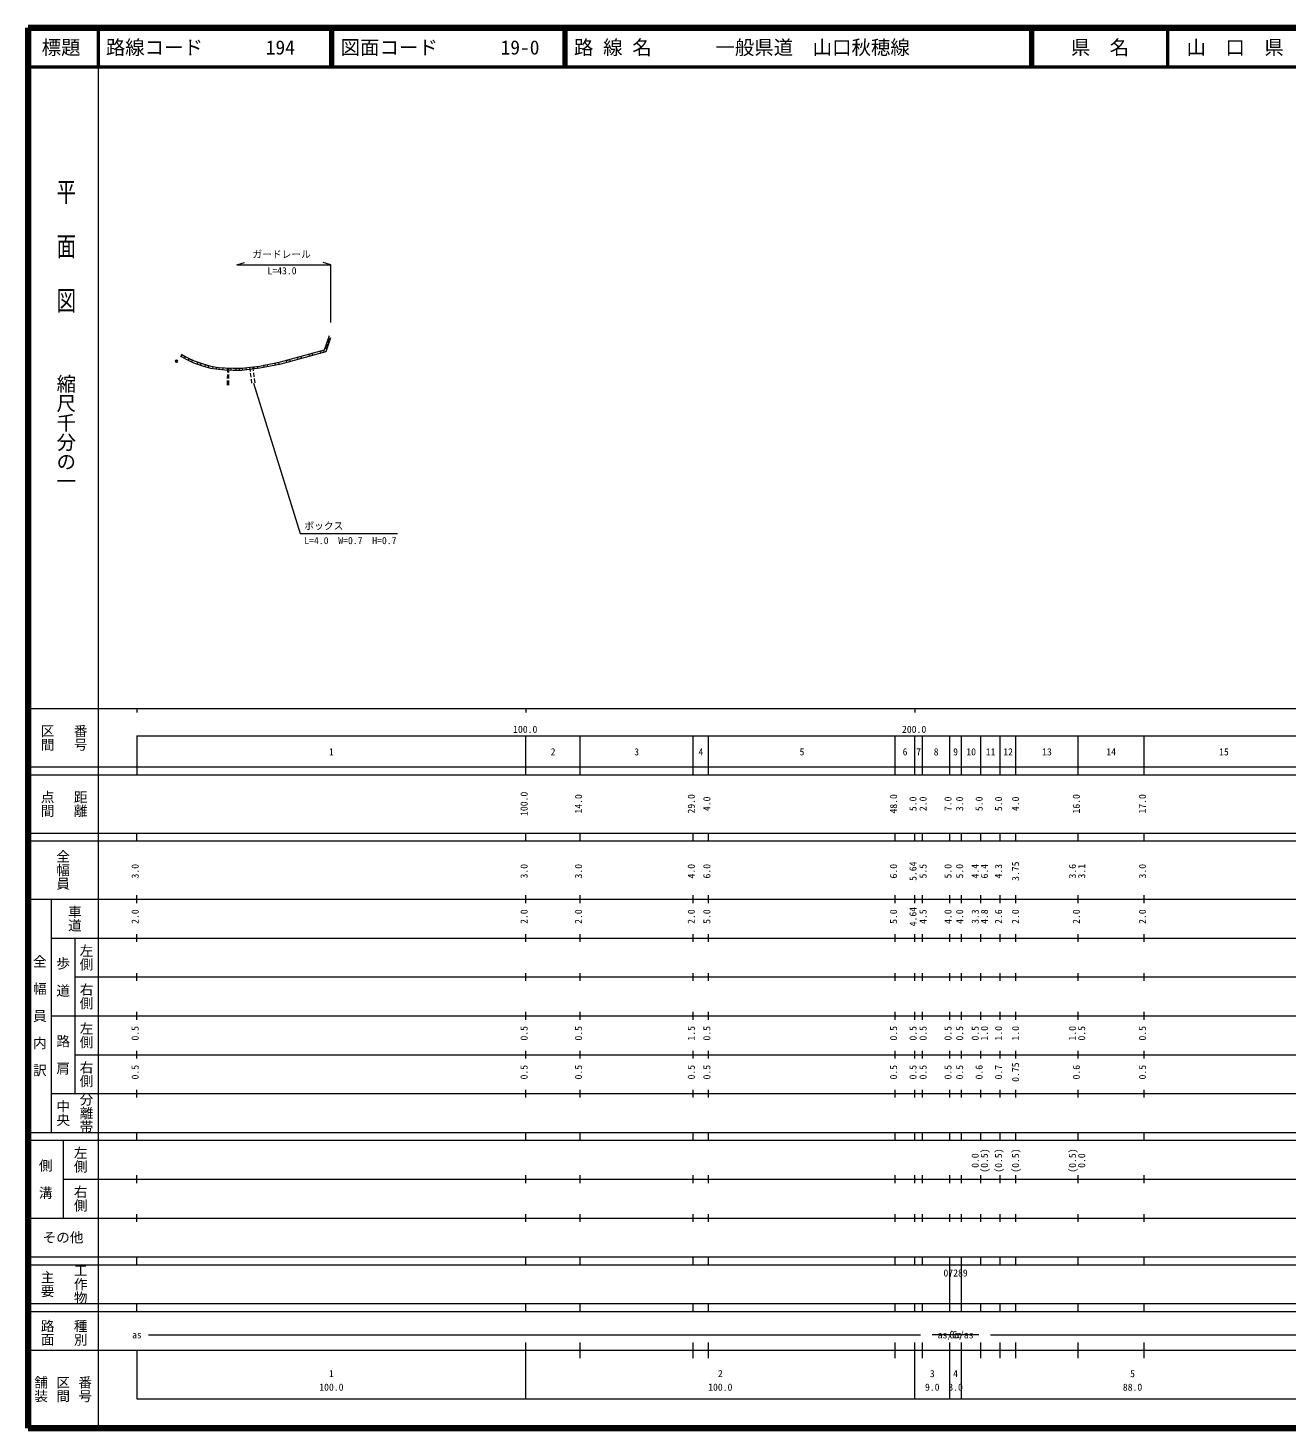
# Model space of a CAD drawing. Units: millimetres on the paper, with parts at other scales. Extents: x 40 to 680, y 20 to 380.
# Drawn here: x 40 to 363.7, y 20 to 380 of the extents above; entities that cross this region are included whole.
import ezdxf
from ezdxf.enums import TextEntityAlignment as Align

# ---------------------------------------------------------------- set-up
doc = ezdxf.new("R2010")
doc.units = ezdxf.units.MM
doc.header["$PDMODE"] = 32
doc.header["$PDSIZE"] = 0.5
for name, color, linetype, lineweight in [('M-BGD', 7, 'Continuous', 13), ('M-STR-HTXT', 7, 'Continuous', 13), ('M-TTL', 2, 'Continuous', 140), ('M-TTL-BAND', 7, 'Continuous', 13), ('M-TTL-LINE', 7, 'Continuous', 50)]:
    doc.layers.add(name, color=color, linetype=linetype, lineweight=lineweight)
doc.layers.add('M-OTRS', color=6, linetype='Continuous')
doc.layers.add('M-TTL-TXT', color=7, linetype='Continuous')
doc.styles.add('@ＭＳ ゴシック', font='')
doc.styles.add('ＭＳ ゴシック', font='')
doc.styles.get('@ＭＳ ゴシック').set_extended_font_data('@MS Gothic')
doc.styles.get('ＭＳ ゴシック').set_extended_font_data('MS Gothic')

msp = doc.modelspace()

# ---------------------------------------------------------------- linework, layer by layer
at = {"layer": 'M-BGD'}
for p, q in [((116.249, 297.221), (117.484, 300.893)), ((116.637, 296.808), (117.856, 300.43)), ((117.318, 300.084), (116.999, 299.136)), ((116.999, 299.136), (117.378, 299.008)), ((117.697, 299.956), (117.318, 300.084)), ((79.102, 295.736), (80.667, 294.804)), ((79.359, 296.166), (80.9, 295.247)), ((79.583, 295.915), (79.379, 295.572)), ((80.442, 295.403), (79.583, 295.915)), ((80.238, 295.06), (80.442, 295.403)), ((80.9, 295.247), (82.762, 294.397)), ((104.939, 294.162), (116.249, 297.221)), ((105.054, 293.675), (116.637, 296.808)), ((110.258, 295.497), (109.293, 295.236)), ((109.293, 295.236), (109.398, 294.85)), ((110.363, 295.111), (110.258, 295.497)), ((113.154, 296.281), (112.189, 296.02)), ((112.189, 296.02), (112.293, 295.633)), ((113.259, 295.895), (113.154, 296.281)), ((116.05, 297.064), (115.085, 296.803)), ((115.085, 296.803), (115.189, 296.417)), ((116.155, 296.678), (116.05, 297.064)), ((116.835, 298.65), (116.516, 297.702)), ((116.516, 297.702), (116.895, 297.574)), ((117.214, 298.522), (116.835, 298.65)), ((80.667, 294.804), (82.578, 293.931)), ((81.379, 294.918), (81.213, 294.554)), ((82.289, 294.503), (81.379, 294.918)), ((82.123, 294.139), (82.289, 294.503)), ((82.578, 293.931), (84.849, 293.164)), ((82.762, 294.397), (85, 293.641)), ((83.556, 294.023), (83.428, 293.644)), ((84.504, 293.703), (83.556, 294.023)), ((84.376, 293.324), (84.504, 293.703)), ((84.849, 293.164), (86.895, 292.562)), ((85, 293.641), (87.005, 293.051)), ((85.569, 293.369), (85.456, 292.985)), ((86.529, 293.087), (85.569, 293.369)), ((86.416, 292.703), (86.529, 293.087)), ((86.895, 292.562), (88.941, 292.246)), ((87.005, 293.051), (89.004, 292.742)), ((87.52, 292.87), (87.459, 292.475)), ((88.508, 292.718), (87.52, 292.87)), ((88.447, 292.322), (88.508, 292.718)), ((88.941, 292.246), (90.596, 292.081)), ((89.004, 292.742), (90.63, 292.58)), ((89.143, 292.628), (89.104, 292.23)), ((90.138, 292.528), (89.143, 292.628)), ((90.099, 292.13), (90.138, 292.528)), ((90.596, 292.081), (92.717, 292.005)), ((90.63, 292.58), (92.726, 292.505)), ((91.233, 292.458), (91.218, 292.059)), ((92.232, 292.423), (91.233, 292.458)), ((91.345, 291.375), (91.351, 292.554)), ((91.645, 291.374), (91.651, 292.553)), ((92.218, 292.023), (92.232, 292.423)), ((92.717, 292.005), (94.914, 292.005)), ((92.726, 292.505), (94.884, 292.505)), ((94.414, 292.405), (93.414, 292.405)), ((93.414, 292.405), (93.414, 292.005)), ((94.414, 292.005), (94.414, 292.405)), ((94.884, 292.505), (99.543, 293.071)), ((94.914, 292.005), (99.623, 292.577)), ((96.1, 292.552), (95.107, 292.432)), ((95.107, 292.432), (95.156, 292.035)), ((96.148, 292.155), (96.1, 292.552)), ((97.17, 291.714), (97.027, 292.766)), ((97.962, 291.821), (97.819, 292.873)), ((99.078, 292.914), (98.085, 292.793)), ((98.085, 292.793), (98.134, 292.396)), ((99.126, 292.517), (99.078, 292.914)), ((99.543, 293.071), (104.939, 294.162)), ((99.623, 292.577), (105.054, 293.675)), ((101.544, 293.374), (100.564, 293.175)), ((100.564, 293.175), (100.643, 292.783)), ((101.623, 292.982), (101.544, 293.374)), ((104.484, 293.968), (103.504, 293.77)), ((103.504, 293.77), (103.583, 293.378)), ((104.564, 293.576), (104.484, 293.968)), ((107.362, 294.714), (106.397, 294.453)), ((106.397, 294.453), (106.502, 294.067)), ((107.467, 294.328), (107.362, 294.714)), ((91.328, 288.197), (91.334, 289.375)), ((91.337, 289.875), (91.342, 290.875)), ((91.628, 288.195), (91.634, 289.374)), ((91.637, 289.874), (91.642, 290.874)), ((97.372, 290.227), (97.237, 291.218)), ((97.582, 288.68), (97.439, 289.732)), ((98.165, 290.335), (98.03, 291.326)), ((98.375, 288.788), (98.232, 289.84))]:
    msp.add_line(p, q, dxfattribs=at)
at = {"layer": 'M-OTRS'}
msp.add_point((78.178, 294.324), dxfattribs=at)
at = {"layer": 'M-STR-HTXT'}
for p, q in [((93.67, 319.097), (95.67, 319.697)), ((93.67, 319.097), (117.856, 319.097)), ((117.856, 319.097), (115.856, 319.697)), ((117.856, 304.272), (117.856, 319.097)), ((97.945, 288.675), (110, 250)), ((110, 250), (135, 250))]:
    msp.add_line(p, q, dxfattribs=at)
at = {"layer": 'M-TTL'}
for p, q in [((40, 380), (40, 20)), ((680, 380), (40, 380)), ((40, 20), (680, 20))]:
    msp.add_line(p, q, dxfattribs=at)
at = {"layer": 'M-TTL-BAND'}
for p, q in [((58, 370), (58, 20)), ((40, 205), (579, 205)), ((68, 205), (68, 204)), ((168, 205), (168, 204)), ((268, 205), (268, 204)), ((68, 198), (579, 198)), ((68, 198), (68, 188)), ((168, 188), (168, 198)), ((182, 188), (182, 198)), ((211, 188), (211, 198)), ((215, 188), (215, 198)), ((263, 188), (263, 198)), ((268, 188), (268, 198)), ((270, 188), (270, 198)), ((277, 188), (277, 198)), ((280, 188), (280, 198)), ((285, 188), (285, 198)), ((290, 188), (290, 198)), ((294, 188), (294, 198)), ((310, 188), (310, 198)), ((327, 188), (327, 198)), ((40, 190), (579, 190)), ((40, 188), (579, 188)), ((40, 173), (579, 173)), ((68, 171), (68, 173)), ((168, 171), (168, 173)), ((182, 171), (182, 173)), ((211, 171), (211, 173)), ((215, 171), (215, 173)), ((263, 171), (263, 173)), ((268, 171), (268, 173)), ((270, 171), (270, 173)), ((277, 171), (277, 173)), ((280, 171), (280, 173)), ((285, 171), (285, 173)), ((290, 171), (290, 173)), ((294, 171), (294, 173)), ((310, 171), (310, 173)), ((327, 171), (327, 173)), ((40, 171), (579, 171)), ((40, 156), (579, 156)), ((46, 96), (46, 156)), ((68, 155), (68, 157)), ((168, 155), (168, 157)), ((182, 155), (182, 157)), ((211, 155), (211, 157)), ((215, 155), (215, 157)), ((263, 155), (263, 157)), ((268, 155), (268, 157)), ((270, 155), (270, 157)), ((277, 155), (277, 157)), ((280, 155), (280, 157)), ((285, 155), (285, 157)), ((290, 155), (290, 157)), ((294, 155), (294, 157)), ((310, 155), (310, 157)), ((327, 155), (327, 157)), ((46, 146), (579, 146)), ((52, 146), (52, 106)), ((68, 145), (68, 147)), ((168, 145), (168, 147)), ((182, 145), (182, 147)), ((211, 145), (211, 147)), ((215, 145), (215, 147)), ((263, 145), (263, 147)), ((268, 145), (268, 147)), ((270, 145), (270, 147)), ((277, 145), (277, 147)), ((280, 145), (280, 147)), ((285, 145), (285, 147)), ((290, 145), (290, 147)), ((294, 145), (294, 147)), ((310, 145), (310, 147)), ((327, 145), (327, 147)), ((68, 135), (68, 137)), ((168, 135), (168, 137)), ((182, 135), (182, 137)), ((211, 135), (211, 137)), ((215, 135), (215, 137)), ((263, 135), (263, 137)), ((268, 135), (268, 137)), ((270, 135), (270, 137)), ((277, 135), (277, 137)), ((280, 135), (280, 137)), ((285, 135), (285, 137)), ((290, 135), (290, 137)), ((294, 135), (294, 137)), ((310, 135), (310, 137)), ((327, 135), (327, 137)), ((52, 136), (579, 136)), ((46, 126), (579, 126)), ((68, 125), (68, 127)), ((168, 125), (168, 127)), ((182, 125), (182, 127)), ((211, 125), (211, 127)), ((215, 125), (215, 127)), ((263, 125), (263, 127)), ((268, 125), (268, 127)), ((270, 125), (270, 127)), ((277, 125), (277, 127)), ((280, 125), (280, 127)), ((285, 125), (285, 127)), ((290, 125), (290, 127)), ((294, 125), (294, 127)), ((310, 125), (310, 127)), ((327, 125), (327, 127)), ((52, 116), (579, 116)), ((68, 115), (68, 117)), ((168, 115), (168, 117)), ((182, 115), (182, 117)), ((211, 115), (211, 117)), ((215, 115), (215, 117)), ((263, 115), (263, 117)), ((268, 115), (268, 117)), ((270, 115), (270, 117)), ((277, 115), (277, 117)), ((280, 115), (280, 117)), ((285, 115), (285, 117)), ((290, 115), (290, 117)), ((294, 115), (294, 117)), ((310, 115), (310, 117)), ((327, 115), (327, 117)), ((46, 106), (579, 106)), ((68, 105), (68, 107)), ((168, 105), (168, 107)), ((182, 105), (182, 107)), ((211, 105), (211, 107)), ((215, 105), (215, 107)), ((263, 105), (263, 107)), ((268, 105), (268, 107)), ((270, 105), (270, 107)), ((277, 105), (277, 107)), ((280, 105), (280, 107)), ((285, 105), (285, 107)), ((290, 105), (290, 107)), ((294, 105), (294, 107)), ((310, 105), (310, 107)), ((327, 105), (327, 107)), ((40, 96), (579, 96)), ((40, 94), (579, 94)), ((49, 94), (49, 74)), ((68, 94), (68, 96)), ((168, 94), (168, 96)), ((182, 94), (182, 96)), ((211, 94), (211, 96)), ((215, 94), (215, 96)), ((263, 94), (263, 96)), ((268, 94), (268, 96)), ((270, 94), (270, 96)), ((277, 94), (277, 96)), ((280, 94), (280, 96)), ((285, 94), (285, 96)), ((290, 94), (290, 96)), ((294, 94), (294, 96)), ((310, 94), (310, 96)), ((327, 94), (327, 96)), ((49, 84), (579, 84)), ((68, 83), (68, 85)), ((168, 83), (168, 85)), ((182, 83), (182, 85)), ((211, 83), (211, 85)), ((215, 83), (215, 85)), ((263, 83), (263, 85)), ((268, 83), (268, 85)), ((270, 83), (270, 85)), ((277, 83), (277, 85)), ((280, 83), (280, 85)), ((285, 83), (285, 85)), ((290, 83), (290, 85)), ((294, 83), (294, 85)), ((310, 83), (310, 85)), ((327, 83), (327, 85)), ((40, 74), (579, 74)), ((68, 73), (68, 75)), ((168, 73), (168, 75)), ((182, 73), (182, 75)), ((211, 73), (211, 75)), ((215, 73), (215, 75)), ((263, 73), (263, 75)), ((268, 73), (268, 75)), ((270, 73), (270, 75)), ((277, 73), (277, 75)), ((280, 73), (280, 75)), ((285, 73), (285, 75)), ((290, 73), (290, 75)), ((294, 73), (294, 75)), ((310, 73), (310, 75)), ((327, 73), (327, 75)), ((40, 64), (579, 64)), ((40, 62), (579, 62)), ((68, 62), (68, 64)), ((168, 62), (168, 64)), ((182, 62), (182, 64)), ((211, 62), (211, 64)), ((215, 62), (215, 64)), ((263, 62), (263, 64)), ((268, 62), (268, 64)), ((270, 62), (270, 64)), ((277, 62), (277, 64)), ((277, 52), (277, 62)), ((280, 62), (280, 64)), ((280, 52), (280, 62)), ((285, 62), (285, 64)), ((290, 62), (290, 64)), ((294, 62), (294, 64)), ((310, 62), (310, 64)), ((327, 62), (327, 64)), ((40, 52), (579, 52)), ((68, 50), (68, 52)), ((168, 50), (168, 52)), ((182, 50), (182, 52)), ((211, 50), (211, 52)), ((215, 50), (215, 52)), ((263, 50), (263, 52)), ((268, 50), (268, 52)), ((270, 50), (270, 52)), ((277, 50), (277, 52)), ((280, 50), (280, 52)), ((285, 50), (285, 52)), ((290, 50), (290, 52)), ((294, 50), (294, 52)), ((310, 50), (310, 52)), ((327, 50), (327, 52)), ((40, 50), (579, 50)), ((71, 44), (269.5, 44)), ((284.5, 44), (272.5, 44)), ((287.5, 44), (561, 44)), ((40, 40), (579, 40)), ((68, 40), (68, 27.5)), ((168, 27.5), (168, 42)), ((182, 38), (182, 42)), ((211, 38), (211, 42)), ((215, 38), (215, 42)), ((263, 38), (263, 42)), ((268, 27.5), (268, 42)), ((270, 38), (270, 42)), ((277, 27.5), (277, 42)), ((280, 27.5), (280, 42)), ((285, 38), (285, 42)), ((290, 38), (290, 42)), ((294, 38), (294, 42)), ((310, 38), (310, 42)), ((327, 38), (327, 42)), ((68, 27.5), (579, 27.5))]:
    msp.add_line(p, q, dxfattribs=at)
at = {"layer": 'M-TTL-LINE'}
for p, q in [((58, 380), (58, 370)), ((117.75, 380), (117.75, 370)), ((118.25, 380), (118.25, 370)), ((177.75, 380), (177.75, 370)), ((178.25, 380), (178.25, 370)), ((297.75, 380), (297.75, 370)), ((298.25, 380), (298.25, 370)), ((333, 380), (333, 370)), ((40, 370), (680, 370))]:
    msp.add_line(p, q, dxfattribs=at)

# ---------------------------------------------------------------- texts
at = {"layer": 'M-STR-HTXT', "style": 'ＭＳ ゴシック'}
for s, p in [('ガードレール', (97.71, 320.335)), ('ボックス', (111.062, 250.5)), ('L=4.0\u3000W=0.7\u3000H=0.7', (111.042, 246.73))]:
    msp.add_text(s, height=1.833, dxfattribs=at).set_placement(p, align=Align.BOTTOM_LEFT)
msp.add_text('L=43.0', height=1.833, dxfattribs=at).set_placement((105.308, 316.113), align=Align.BOTTOM_CENTER)
at = {"layer": 'M-TTL-BAND', "style": '@ＭＳ ゴシック', "width": 1.4}
msp.add_text('平  面  図', height=3.666, rotation=270, dxfattribs=at).set_placement((49.777, 306.475), align=Align.MIDDLE_RIGHT)
at = {"layer": 'M-TTL-BAND', "style": '@ＭＳ ゴシック'}
msp.add_text('縮尺千分の一', height=3.666, rotation=270, dxfattribs=at).set_placement((49.777, 261.03), align=Align.MIDDLE_RIGHT)
for s, p in [('区間', (45, 197.5)), ('番号', (53.5, 197.5)), ('点間', (45, 180.5)), ('距離', (53.5, 180.5)), ('全幅員', (49, 163.5)), ('車道', (52, 151)), ('左側', (55, 141)), ('全\u3000幅\u3000員\u3000内\u3000訳', (43, 126)), ('歩\u3000道', (49, 136)), ('右側', (55, 131)), ('左側', (55, 121)), ('路\u3000肩', (49, 116)), ('右側', (55, 111)), ('分離帯', (55, 101)), ('中央', (49, 101)), ('左側', (53.5, 89)), ('側\u3000溝', (44.5, 84)), ('右側', (53.5, 79)), ('工作物', (53.5, 57)), ('主要', (45, 57)), ('路面', (45, 44.5)), ('種別', (53.5, 44.5)), ('舗装', (43.333, 30)), ('区間', (49, 30)), ('番号', (54.667, 30))]:
    msp.add_text(s, height=2.566, rotation=270, dxfattribs=at).set_placement(p, align=Align.MIDDLE_CENTER)
at = {"layer": 'M-TTL-BAND', "style": 'ＭＳ ゴシック'}
for s, p in [('100.0', (167.844, 198.195)), ('200.0', (267.844, 198.195)), ('1', (118, 192.405)), ('2', (175, 192.405)), ('3', (196.5, 192.405)), ('4', (213, 192.405)), ('5', (239, 192.405)), ('6', (265.5, 192.405)), ('7', (269, 192.405)), ('8', (273.5, 192.405)), ('9', (278.5, 192.405)), ('10', (282.5, 192.405)), ('11', (287.5, 192.405)), ('12', (292, 192.405)), ('13', (302, 192.405)), ('14', (318.5, 192.405)), ('15', (347.5, 192.405)), ('07289', (278.5, 58.405)), ('as', (68, 42.5)), ('as/Co', (277, 42.5)), ('Co/as', (280, 42.5)), ('1', (118, 32.523)), ('2', (218, 32.523)), ('3', (272.5, 32.523)), ('4', (278.5, 32.523)), ('5', (324, 32.523)), ('100.0', (118, 29.033)), ('100.0', (218, 29.033)), ('9.0', (272.5, 29.033)), ('3.0', (278.5, 29.033)), ('88.0', (324, 29.033))]:
    msp.add_text(s, height=1.833, dxfattribs=at).set_placement(p, align=Align.BOTTOM_CENTER)
for s, p in [('100.0', (169, 180.5)), ('14.0', (183, 180.5)), ('29.0', (212, 180.5)), ('4.0', (216, 180.5)), ('48.0', (264, 180.5)), ('5.0', (269, 180.5)), ('2.0', (271.589, 180.5)), ('7.0', (278, 180.5)), ('3.0', (281, 180.5)), ('5.0', (286, 180.5)), ('5.0', (291, 180.5)), ('4.0', (295.371, 180.5)), ('16.0', (311, 180.5)), ('17.0', (328, 180.5)), ('3.0', (69, 163.174)), ('3.0', (169, 163.174)), ('3.0', (183, 163.174)), ('4.0', (212, 163.174)), ('6.0', (216, 163.174)), ('6.0', (264, 163.174)), ('5.64', (269, 163.174)), ('5.5', (271.589, 163.174)), ('5.0', (278, 163.174)), ('5.0', (281, 163.174)), ('4.4', (285, 163.174)), ('6.4', (287.37, 163.174)), ('4.3', (291, 163.174)), ('3.75', (295.371, 163.174)), ('3.6', (310, 163.174)), ('3.1', (312.37, 163.174)), ('3.0', (328, 163.174)), ('2.0', (69, 151.5)), ('2.0', (169, 151.5)), ('2.0', (183, 151.5)), ('2.0', (212, 151.5)), ('5.0', (216, 151.5)), ('5.0', (264, 151.5)), ('4.64', (269, 151.5)), ('4.5', (271.589, 151.5)), ('4.0', (278, 151.5)), ('4.0', (281, 151.5)), ('3.3', (285, 151.5)), ('4.8', (287.37, 151.5)), ('2.6', (291, 151.5)), ('2.0', (295.371, 151.5)), ('2.0', (311, 151.5)), ('2.0', (328, 151.5)), ('0.5', (69, 121.5)), ('0.5', (169, 121.5)), ('0.5', (183, 121.5)), ('1.5', (212, 121.5)), ('0.5', (216, 121.5)), ('0.5', (264, 121.5)), ('0.5', (269, 121.5)), ('0.5', (271.589, 121.5)), ('0.5', (278, 121.5)), ('0.5', (281, 121.5)), ('0.5', (285, 121.5)), ('1.0', (287.37, 121.5)), ('1.0', (291, 121.5)), ('1.0', (295.371, 121.5)), ('1.0', (310, 121.5)), ('0.5', (312.37, 121.5)), ('0.5', (328, 121.5)), ('0.5', (69, 111.5)), ('0.5', (169, 111.5)), ('0.5', (183, 111.5)), ('0.5', (212, 111.5)), ('0.5', (216, 111.5)), ('0.5', (264, 111.5)), ('0.5', (269, 111.5)), ('0.5', (271.589, 111.5)), ('0.5', (278, 111.5)), ('0.5', (281, 111.5)), ('0.6', (286, 111.5)), ('0.7', (291, 111.5)), ('0.75', (295.371, 111.5)), ('0.6', (311, 111.5)), ('0.5', (328, 111.5)), ('0.0', (285, 88.764)), ('(0.5)', (287.37, 88.764)), ('(0.5)', (291, 88.764)), ('(0.5)', (295.371, 88.764)), ('(0.5)', (310, 88.764)), ('0.0', (312.37, 88.764))]:
    msp.add_text(s, height=1.833, rotation=90, dxfattribs=at).set_placement(p, align=Align.BOTTOM_CENTER)
msp.add_text('その他', height=2.566, dxfattribs=at).set_placement((49, 69), align=Align.MIDDLE_CENTER)
at = {"layer": 'M-TTL-TXT', "style": 'ＭＳ ゴシック'}
for s, p in [('標題', (48.5, 375)), ('県\u3000名', (315.625, 375)), ('山\u3000口\u3000県', (350.375, 375))]:
    msp.add_text(s, height=3.666, dxfattribs=at).set_placement(p, align=Align.MIDDLE_CENTER)
for s, p in [('路線コード', (60, 375)), ('194', (101.142, 375)), ('図面コード', (120.38, 375)), ('19-0', (161.521, 375)), ('路 線 名', (180.38, 375)), ('一般県道\u3000山口秋穂線', (216.734, 375))]:
    msp.add_text(s, height=3.666, dxfattribs=at).set_placement(p, align=Align.MIDDLE_LEFT)

doc.saveas('drawing.dxf')
